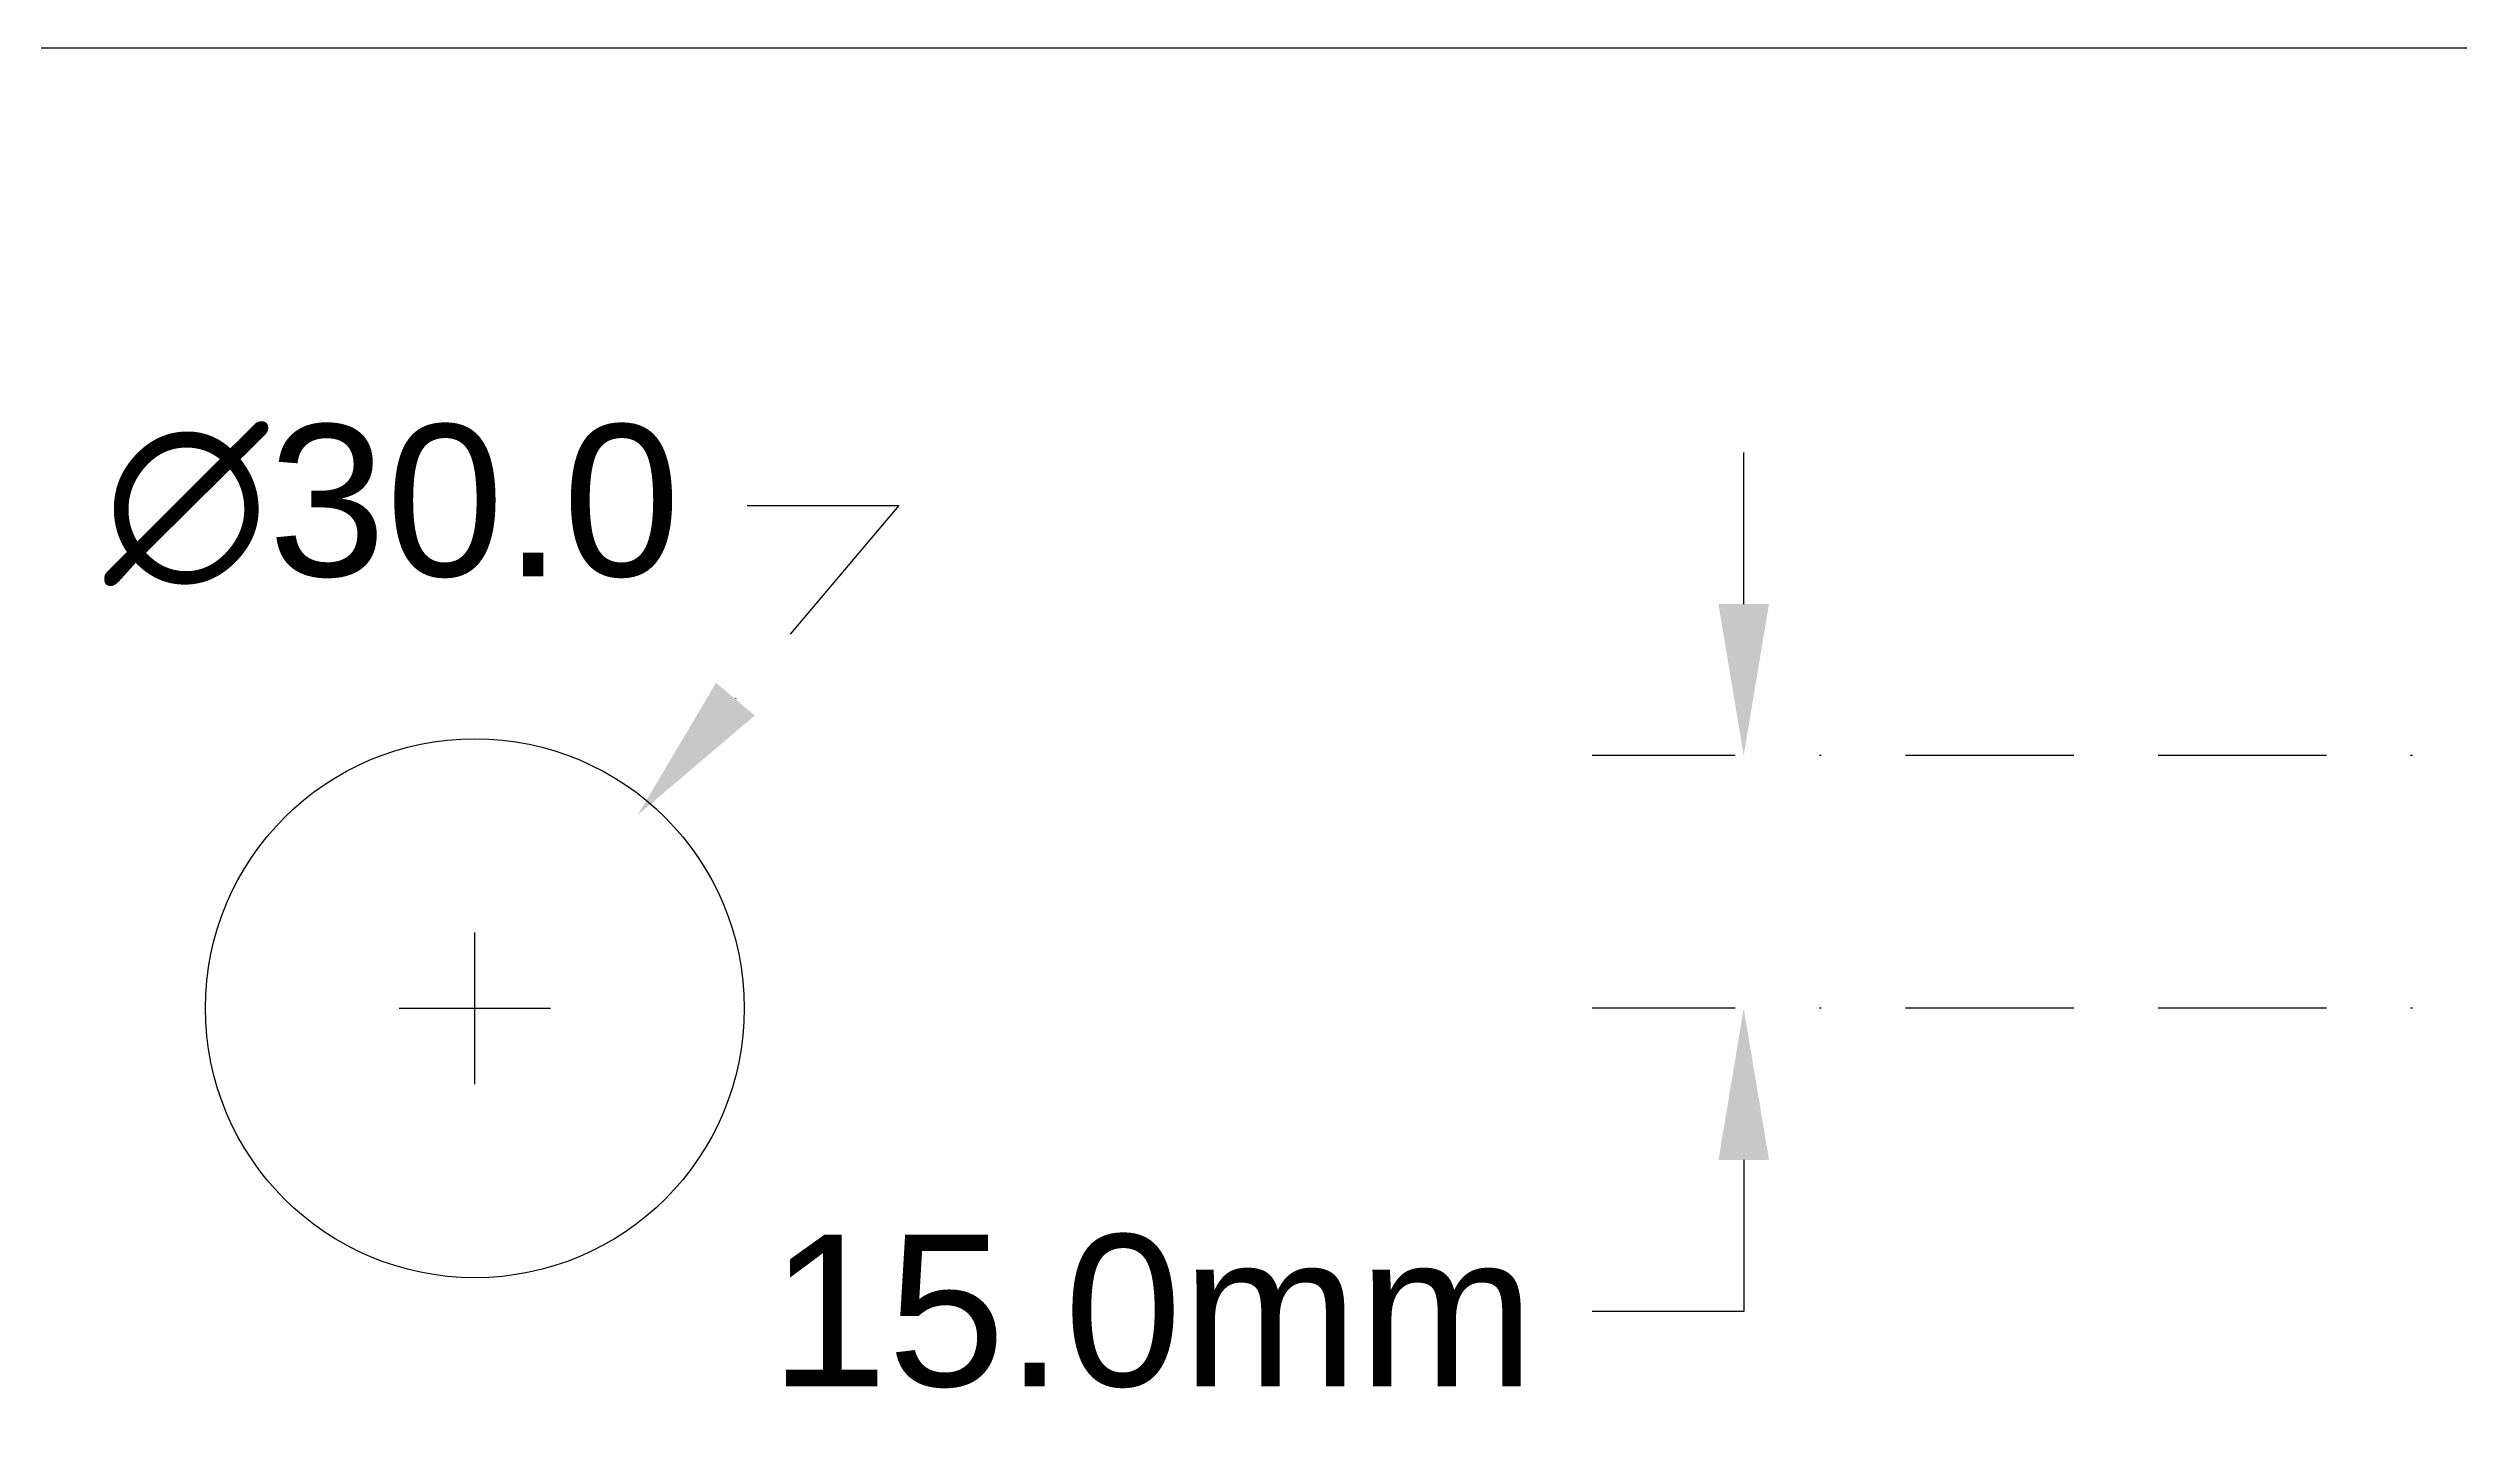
# Model space of a CAD drawing. Header units: millimetres. Extents: x -55 to 470, y -29 to 220.
# Drawn here: x 38.2 to 181.4, y 137.6 to 220 of the extents above; entities that cross this region are included whole.
import ezdxf

# ---------------------------------------------------------------- set-up
doc = ezdxf.new("R2010")
doc.units = ezdxf.units.MM
doc.header["$LTSCALE"] = 20
doc.header["$MEASUREMENT"] = 0
doc.linetypes.add('BORDER', pattern=[1.75, 0.5, -0.25, 0.5, -0.25, 0, -0.25])
doc.layers.get('0').update_dxf_attribs({"color": 220})
doc.layers.get('Defpoints').update_dxf_attribs({"linetype": 'BORDER'})
doc.layers.add('Plexiglass', color=52, linetype='Continuous')
doc.styles.get("Standard").update_dxf_attribs({"font": 'arial.ttf'})
doc.dimstyles.new('Annotative mm', dxfattribs={"dimscale": 0, "dimtxt": 0.18, "dimasz": 0.18, "dimexe": 0.18, "dimexo": 0.0625, "dimgap": 0.09, "dimtad": 0, "dimtih": 1, "dimtoh": 1, "dimdec": 1, "dimzin": 0, "dimdsep": 46, "dimtxsty": 'Standard', "dimcen": 0.09, "dimadec": 0, "dimazin": 0, "dimtfac": 1, "dimtdec": 1, "dimtofl": 0, "dimtmove": 0, "dimatfit": 3, "dimfxl": 1, "dimtolj": 1, "dimtzin": 0, "dimarcsym": 0})
doc.dimstyles.new('Annotative mm$0', dxfattribs={"dimscale": 0, "dimtxt": 0.18, "dimasz": 0.18, "dimexe": 0.18, "dimexo": 0.0625, "dimgap": 0.09, "dimtad": 0, "dimtih": 1, "dimtoh": 1, "dimdec": 1, "dimzin": 0, "dimdsep": 46, "dimtxsty": 'Standard', "dimcen": 0.09, "dimadec": 0, "dimazin": 0, "dimtfac": 1, "dimtdec": 1, "dimtofl": 0, "dimtmove": 0, "dimatfit": 3, "dimfxl": 1, "dimtolj": 1, "dimtzin": 0, "dimarcsym": 0})

# ---------------------------------------------------------------- blocks, each defined once
blk = doc.blocks.new('*D16')
at = {"layer": 'Defpoints', "color": 0, "lineweight": -2, "transparency": 16777216}
for p, q in [((88.67, 192.86), (78.97, 181.35)), ((79.67, 192.86), (88.67, 192.86)), ((63.5, 158.5), (63.5, 167.5)), ((59, 163), (68, 163))]:
    blk.add_line(p, q, dxfattribs=at)
at = {"layer": 'Defpoints', "color": 0, "transparency": 16777216}
for p in [(73.17, 174.47, 22), (53.83, 151.53, 22)]:
    blk.add_point(p, dxfattribs=at)
blk.add_solid([(77.82, 182.32), (80.12, 180.38), (73.17, 174.47)], dxfattribs=at)
at = {"layer": 'Defpoints', "color": 0, "transparency": 16777216, "insert": (58.6, 192.86), "char_height": 9, "attachment_point": 5}
blk.add_mtext('\\A1;∅30.0', dxfattribs=at)
blk = doc.blocks.new('*D22')
at = {"layer": 'Defpoints', "color": 0, "lineweight": -2, "transparency": 16777216}
for p, q in [((138.84, 187), (138.84, 196)), ((208.54, 178), (129.84, 178)), ((208.54, 163), (129.84, 163)), ((138.84, 154), (138.84, 145)), ((138.84, 145), (129.84, 145))]:
    blk.add_line(p, q, dxfattribs=at)
at = {"layer": 'Defpoints', "color": 0, "transparency": 16777216}
for p in [(211.67, 178), (138.84, 163), (211.67, 163)]:
    blk.add_point(p, dxfattribs=at)
for points in [[(137.34, 187), (140.34, 187), (138.84, 178)], [(137.34, 154), (140.34, 154), (138.84, 163)]]:
    blk.add_solid(points, dxfattribs=at)
at = {"layer": 'Defpoints', "color": 0, "transparency": 16777216, "insert": (103.72, 145), "char_height": 9, "attachment_point": 5}
blk.add_mtext('\\A1;15.0mm', dxfattribs=at)

msp = doc.modelspace()

# ---------------------------------------------------------------- linework, layer by layer
msp.add_lwpolyline([(0, 0), (470, 0), (470, 220), (0, 220)], close=True)
at = {"layer": 'Plexiglass'}
msp.add_lwpolyline([(0, 0), (470, 0), (470, 220), (0, 220)], close=True, dxfattribs=at)
msp.add_circle((63.5, 163), 16, dxfattribs=at)

# ---------------------------------------------------------------- dimensions: what is measured, and where the dimension line sits
at = {"layer": 'Defpoints'}
dim = msp.add_diameter_dim_2p(p1=(53.83, 151.53, 22), p2=(73.17, 174.47, 22), dimstyle='Annotative mm', dxfattribs=at)
dim.commit()
dim.dimension.update_dxf_attribs({"geometry": '*D16', "text_midpoint": (58.6, 192.86), "dimtype": 163})
dim = msp.add_linear_dim(base=(138.84, 163), p1=(211.67, 178), p2=(211.67, 163), angle=270, dimstyle='Annotative mm$0', override={"dimpost": 'mm'}, dxfattribs=at)
dim.commit()
dim.dimension.update_dxf_attribs({"geometry": '*D22', "text_midpoint": (103.72, 145)})

doc.saveas('drawing.dxf')
